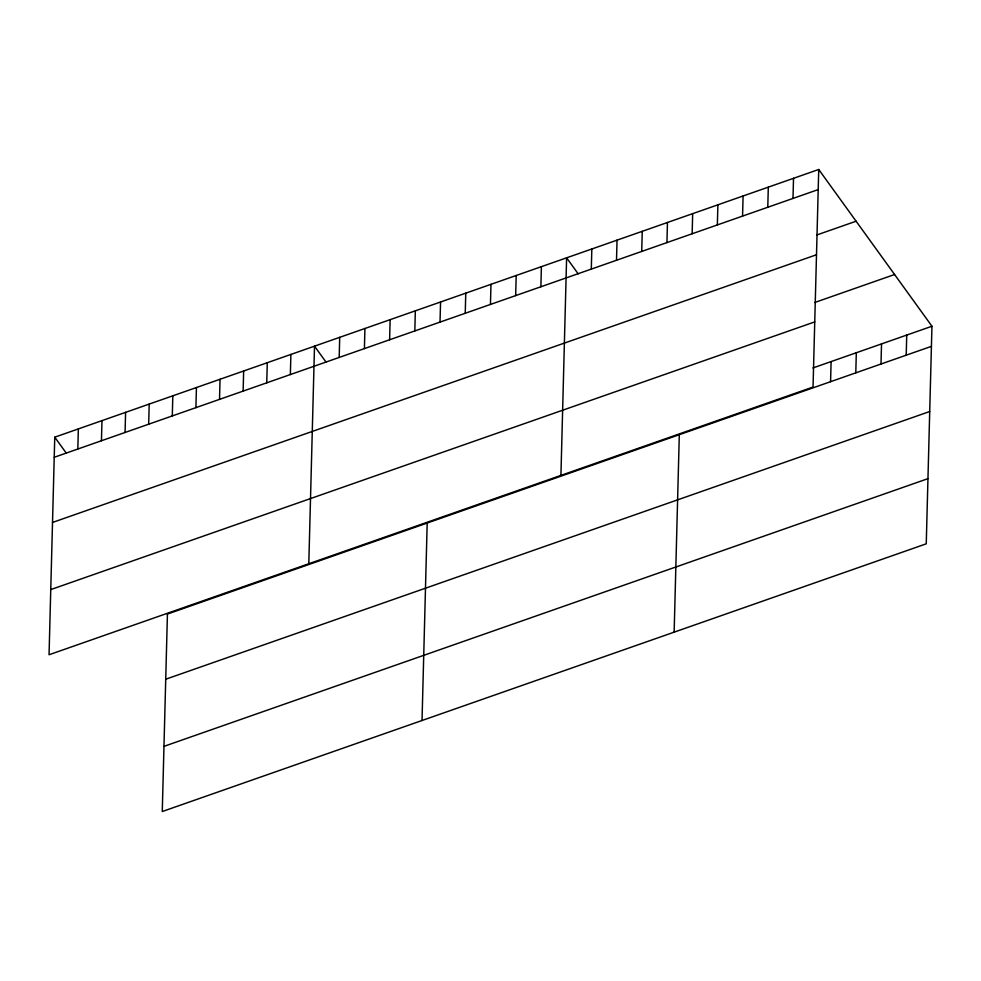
<?xml version="1.0" encoding="UTF-8"?>
<svg xmlns="http://www.w3.org/2000/svg" width="981" height="981" viewBox="0 0 981 981"><rect width="100%" height="100%" fill="white"/><g stroke="black" fill="none" stroke-linecap="round" stroke-linejoin="round"><path stroke-width="1.47" d="M54.752 437.183L49.05 654.756L813.041 387.054L818.73 169.48L54.752 437.183L66.316 453.185M77.83 449.016L78.357 428.905M101.448 440.739L101.975 420.628M125.065 432.462L125.593 412.351M148.683 424.197L149.198 404.086M172.288 415.919L172.815 395.809M195.906 407.642L196.433 387.532M219.523 399.365L220.051 379.255M243.129 391.1L243.656 370.977M266.746 382.823L267.273 362.712M290.364 374.546L290.891 354.435M308.807 563.732L314.509 346.158L326.072 362.173M339.193 357.44L339.708 337.329M364.405 348.598L364.92 328.488M389.616 339.769L390.131 319.659M414.816 330.94L415.343 310.818M422.026 720.508L427.189 523.045M440.028 322.099L440.555 301.989M465.239 313.27L465.767 293.16M490.451 304.429L490.978 284.318M515.663 295.6L516.19 275.489M540.874 286.759L541.402 266.648M560.924 475.393L566.613 257.819L578.177 273.834M591.298 269.101L591.825 248.99M616.509 260.259L617.037 240.149M641.721 251.43L642.248 231.32M666.933 242.589L667.46 222.479M674.143 632.169L679.306 434.693M692.145 233.76L692.672 213.65M717.356 224.931L717.884 204.808M742.568 216.09L743.095 195.979M767.78 207.261L768.307 187.15M792.991 198.42L793.519 178.309M830.576 381.695L831.103 361.584M855.788 372.854L856.315 352.743M880.999 364.025L881.527 343.914M906.211 355.196L906.738 335.085M818.73 169.48L931.95 326.244L926.248 543.817L162.27 811.52L167.432 614.057L931.423 346.354M54.225 457.293L818.203 189.591M816.879 234.95L856.094 221.216M52.52 522.456L816.499 254.753M814.757 302.491L894.586 274.508M50.754 589.593L814.745 321.891M812.893 367.961L931.95 326.244M165.728 679.22L929.718 411.517M163.974 746.357L927.965 478.654"/></g></svg>
